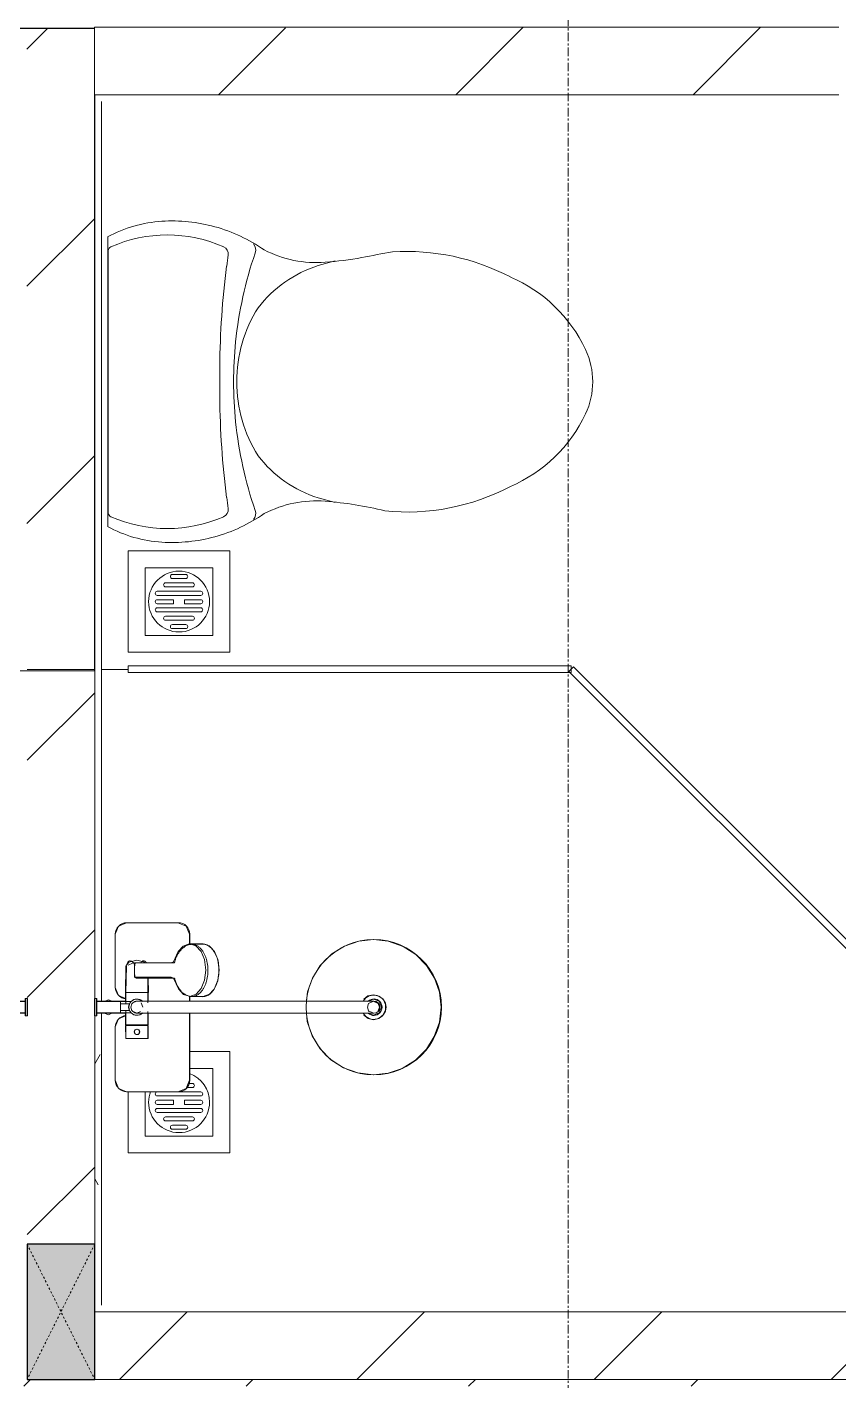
# Model space of a CAD drawing. Header units: millimetres. Extents: x 5121 to 246734, y -48180 to 129206.
# Drawn here: x 114153 to 115353, y 64835 to 66837 of the extents above; entities that cross this region are included whole.
import ezdxf

# ---------------------------------------------------------------- set-up
doc = ezdxf.new("R2010")
doc.units = ezdxf.units.MM
doc.linetypes.add('Dash', pattern=[6, 3, -3])
doc.linetypes.add('Grid Line', pattern=[22.225, 12.7, -3.175, 3.175, -3.175])
for name, color, linetype, lineweight in [('0-1', 7, 'Continuous', 5), ('A-FLOR-1', 50, 'Continuous', 9), ('A-GLAZ-CURT-1', 253, 'Continuous', 9), ('A-GLAZ-CURT-2', 50, 'Continuous', 9), ('A-WALL-1', 250, 'Continuous', 18), ('A-WALL-2', 50, 'Continuous', 9), ('A-WALL-PATT-1', 9, 'Continuous', 9), ('A-WALL-PATT-2', 50, 'Continuous', 9), ('A-WALL-PATT-3', 111, 'Continuous', 9), ('M-EQPM-1', 253, 'Continuous', 9), ('P-SANR-FIXT', 6, 'Continuous', 9), ('P-SANR-FIXT-1', 253, 'Continuous', 9), ('S-COLS-2', 10, 'Continuous', 25), ('S-COLS-3', 50, 'Continuous', 9), ('S-COLS-4', 253, 'Continuous', 9), ('S-COLS-HDLN-1', 50, 'Dash', 9), ('S-GRID-1', 1, 'Grid Line', 9)]:
    doc.layers.add(name, color=color, linetype=linetype, lineweight=lineweight)
pattern_1 = [(45, (0, 0), (-175.3625, 175.3625), [])]

# ---------------------------------------------------------------- blocks, each defined once
blk = doc.blocks.new('NCV_TKTC_KET CAU_rvt-1-TKCS_MB TỔNG THỂ TẦNG 1')
at = {"layer": 'A-FLOR-1'}
blk.add_line((113802.1, 66835.3), (114252.1, 66835.3), dxfattribs=at)
blk = doc.blocks.new('TOILET - TOILET-348229-TKCS_MB TỔNG THỂ TẦNG 1')
at = {"layer": 'P-SANR-FIXT-1'}
for p, q in [((214.2, -19.1), (-214.2, -19.1)), ((194, -19.9), (-194, -19.9)), ((-171.7, -330.3), (-178.6, -355.5)), ((171.7, -330.3), (178.6, -355.5))]:
    blk.add_line(p, q, dxfattribs=at)
for centre, radius, start, end in [((-46.1, -111.1), 191.6, 151.2809, 176.4513), ((-193.7, -26.4), 6.48, 92.3168, 156.2862), ((193.7, -26.4), 6.48, 23.7138, 87.6832), ((46.1, -111.1), 191.6, 3.5487, 28.7191), ((-9.8, -107.2), 207.3, 156.2862, 203.7138), ((9.8, -107.2), 207.3, 336.2862, 23.7138), ((1.9, -114.1), 239.7, 176.4513, 195.2961), ((-1.9, -114.1), 239.7, 344.7039, 3.5487), ((-4, -115.7), 233.6, 195.2961, 215.2147), ((4, -115.7), 233.6, 324.7853, 344.7039), ((-189.1, -185.5), 11.7, 205.4105, 277.5788), ((178.9, -2951.3), 2778.4, 97.2351, 97.5788), ((-14.3, -1400.4), 1215.6, 90.3974, 97.407), ((0, -3462.8), 3278, 89.6026, 90.3974), ((14.3, -1400.4), 1215.6, 82.593, 89.6026), ((-178.9, -2951.3), 2778.4, 82.4212, 82.7649), ((189.1, -185.5), 11.7, 262.4212, 334.5895), ((0.6, -792.1), 586.9, 95.8322, 108.9927), ((0, -416), 206.1, 90, 122.0732), ((0, -786.7), 581.5, 84.1678, 95.8322), ((0, -416), 206.1, 57.9268, 90), ((-0.6, -792.1), 586.9, 71.0073, 84.1678), ((-195, -224.1), 13.8, 230.6724, 288.9927), ((195, -224.1), 13.8, 251.0073, 309.3276), ((-343.5, -327.4), 167.3, 355.4559, 27.38), ((-0.4, -384), 179.5, 127.4036, 162.5964), ((0.4, -384), 179.5, 17.4036, 52.5964), ((343.5, -327.4), 167.3, 152.62, 184.5441), ((-719.2, -297.5), 544.3, 346.0536, 355.4559), ((719.2, -297.5), 544.3, 184.5441, 190.2879), ((-1948.3, -805.1), 2171.2, 9.681, 10.8949), ((137.1, -461.2), 329.8, 174.3487, 207.6878), ((-137.1, -461.2), 329.8, 332.3122, 3.6835), ((45.1, -528.6), 217.6, 203.2216, 244.7718), ((-45.1, -528.6), 217.6, 295.2282, 336.7784), ((0, -624.4), 111.7, 244.7718, 295.2282)]:
    blk.add_arc(centre, radius, start, end, dxfattribs=at)
blk = doc.blocks.new('93925000_0001 - 93925000_top_dwg_93925000_T-348115-TKCS_MB TỔNG THỂ TẦNG 1')
at = {"layer": 'P-SANR-FIXT'}
for p, q in [((-29.3, -30.4), (-108, -30.4)), ((29.3, -30.4), (108, -30.4)), ((-125, -47.4), (-125, -123.4)), ((-46.3, -78.4), (-46.3, -46.7)), ((-27.2, -47.1), (-26.1, -47.1)), ((21.5, -45.9), (60.6, -46.7)), ((125, -47.4), (125, -123.4)), ((-27.2, -77.9), (-26.1, -77.9)), ((-9, -412.5), (-9, -62.5)), ((9, -62.5), (9, -412.5)), ((43, -78.7), (21.5, -79.2)), ((43, -64.7), (43, -117.7)), ((65.8, -117.7), (65.8, -64.7)), ((42.7, -117.9), (42.7, -117.9)), ((43.2, -117.6), (43.2, -117.5)), ((65.6, -117.5), (65.6, -117.6)), ((66.1, -117.9), (66.1, -117.9)), ((-108, -140.4), (-9, -140.4)), ((9, -140.4), (16.1, -140.4)), ((15.4, -159.1), (15.8, -143.3)), ((108, -140.4), (92.7, -140.4)), ((93, -143.3), (93.4, -159.1))]:
    blk.add_line(p, q, dxfattribs=at)
at = {"layer": 'P-SANR-FIXT', "flags": 128}
for points in [[(-45.8, -46.1), (-27.2, -46.1), (-27.2, -78.9), (-45.8, -78.9)], [(-26.1, -46), (-26.1, -78.9), (-9, -79)], [(21.5, -47.4), (21.5, -79.1), (9, -79)]]:
    blk.add_lwpolyline(points, dxfattribs=at)
at = {"layer": 'P-SANR-FIXT'}
for centre, radius in [((-36.5, -62.5), 3.95), ((0, -412.5), 100)]:
    blk.add_circle(centre, radius, dxfattribs=at)
for centre, radius, start, end in [((-108, -47.4), 17, 90, 180), ((-29.3, -47.4), 17, 4.7626, 90), ((29.3, -47.4), 17, 90, 175.2374), ((108, -47.4), 17, 360, 90), ((-45.8, -46.6), 0.5, 90, 180), ((0, -62.5), 12, 318.5904, 221.4096), ((0, -62.5), 9, 90, 180.0008), ((0, -62.5), 9, 360, 90), ((45.9, -61.8), 2.75, 130.8294, 155.1929), ((46.1, -62.1), 3.08, 110.5459, 130.8294), ((54.4, -334.8), 275.9, 88.2683, 91.7343), ((59.7, -57.1), 10.5, 38.6491, 85.492), ((-45.8, -78.4), 0.5, 180, 270), ((45.7, -61.8), 2.59, 155.1929, 175.7071), ((-11.1, -67.1), 76.9, 1.7693, 4.1075), ((65.2, -72.4), 3.46, 323.2522, 79.3541), ((51.7, -159.9), 42.8, 109.7779, 113.2977), ((52.5, -162.2), 45.2, 106.1472, 109.7766), ((53.2, -164.5), 47.7, 103.9355, 106.1665), ((39.1, -108.2), 10.4, 284.3956, 285.5116), ((40.8, -114.2), 4.19, 285.5116, 289.9665), ((40.2, -112.5), 6, 289.9665, 292.7061), ((41.4, -115.3), 2.96, 292.7061, 296.5405), ((41.3, -115.1), 3.16, 296.9591, 300.8286), ((41.8, -115.8), 2.26, 300.8286, 305.287), ((42.1, -116.4), 1.64, 305.287, 309.9326), ((42.6, -116.9), 0.906, 309.9326, 315.24), ((66.5, -116.6), 1.39, 229.6335, 235.1234), ((66.3, -116.8), 1.08, 225.1702, 229.6335), ((67.3, -115.4), 2.79, 235.1234, 238.7439), ((67.2, -115.6), 2.6, 238.7439, 243.4573), ((67.8, -114.4), 3.89, 243.9189, 246.8313), ((68.1, -113.8), 4.52, 246.843, 250.4792), ((68.3, -113.2), 5.24, 250.478, 254.0406), ((68.5, -112.7), 5.75, 254.0357, 256.0561), ((55.4, -165.2), 48.4, 73.8659, 76.0481), ((56.2, -162.4), 45.5, 70.241, 73.86), ((57.4, -159.2), 42.1, 66.6693, 70.2637), ((-108, -123.4), 17, 180, 270), ((33.7, -143.7), 17.9, 164.9525, 172.4168), ((35.2, -144.2), 19.5, 157.9614, 164.9563), ((37.1, -144.9), 21.6, 151.4775, 157.9654), ((39.3, -146.1), 24, 145.4892, 151.4815), ((41.5, -147.6), 26.8, 139.9517, 145.4927), ((43.6, -149.4), 29.5, 134.7867, 139.9744), ((46.2, -152), 33.2, 130.0223, 134.7808), ((47.7, -153.8), 35.5, 125.4414, 130.0144), ((49.9, -156.8), 39.2, 121.1773, 125.4365), ((50.6, -157.9), 40.5, 119.697, 121.1761), ((51, -158.7), 41.5, 117.0276, 119.7085), ((52.2, -161.1), 44.1, 113.3199, 117.0258), ((56.5, -161.3), 44.3, 62.9815, 66.6728), ((58, -158.4), 41.1, 60.2783, 62.9855), ((57.7, -158.9), 41.7, 58.8444, 60.2824), ((59.2, -156.4), 38.7, 54.5377, 58.8482), ((60.9, -154), 35.8, 50.0034, 54.5405), ((62.8, -151.7), 32.8, 45.1921, 50.0042), ((65, -149.6), 29.8, 40.0487, 45.1896), ((87.6, -128.4), 1.5, 180, 187.5386), ((87.6, -128.4), 1.5, 258.6057, 270), ((67.2, -147.7), 26.8, 34.5125, 40.0422), ((69.4, -146.2), 24.2, 28.5363, 34.4919), ((73.8, -143.9), 19.2, 21.6374, 28.9183), ((71.2, -145), 22.1, 15.4436, 21.6374), ((76.8, -143.4), 16.2, 7.1859, 15.4436), ((108, -123.4), 17, 270, 360), ((32.7, -159), 17.3, 181.3198, 222.2619), ((32.6, -143.6), 16.9, 172.414, 179.1297), ((76, -159), 17.4, 317.3098, 358.6393), ((73.9, -143.8), 19.1, 1.2699, 7.1859), ((54.2, -123), 60.6, 259.1395, 270.1494), ((54.2, -119.5), 64.1, 270.1494, 280.3637), ((0, -412.5), 18, 120.2491, 59.7509), ((0, -412.5), 12.2, 137.7946, 42.2054), ((0, -412.5), 9, 180, 0)]:
    blk.add_arc(centre, radius, start, end, dxfattribs=at)
for points, degree in [([(-12.9, 0), (-12.9, -1.5), (-12.9, -3)], 2), ([(12.9, 0), (0, 0), (-12.8, 0)], 2), ([(12.8, 0), (12.9, 0), (12.9, 0)], 2), ([(12.9, 0), (12.9, -1.5), (12.9, -3)], 2), ([(-12.9, -3), (0, -3), (12.8, -3)], 2), ([(-12.8, -3), (-12.9, -3), (-12.9, -3)], 2), ([(-8.5, -3.8), (-8.5, -20.9), (-8.5, -38)], 2), ([(8.5, -3.8), (8.5, -20.9), (8.5, -38)], 2), ([(-8.5, -38), (0, -38), (8.5, -38)], 2), ([(-5, -38), (-5, -44.8), (-5, -51.6)], 2), ([(5, -38), (5, -44.8), (5, -51.6)], 2), ([(-5, -46), (-15.5, -46), (-26.1, -46)], 2), ([(5, -46), (13.3, -46), (21.5, -46)], 2), ([(46.1, -59), (45.8, -59), (45.6, -59), (45.4, -59.1), (45.2, -59.1), (45, -59.2)], 5), ([(65.6, -61.6), (65.6, -60.8), (65.5, -60), (64.3, -59), (63.5, -59), (62.7, -59)], 5), ([(43.2, -61.6), (43.1, -62.2), (43.3, -62.8), (43, -63.5), (43, -64.1), (43, -64.7)], 5), ([(42.8, -182.5), (33, -180.6), (24.7, -176.4), (19.9, -170.7)], 3), ([(88.8, -170.8), (83.9, -176.5), (75.6, -180.7), (65.8, -182.5)], 3)]:
    blk.add_open_spline(points, degree=degree, dxfattribs=at)
for points, weights in [([(-9.3, -3), (-8.5, -3), (-8.5, -3.8)], [1, 0.707106775639, 1]), ([(9.3, -3), (8.5, -3), (8.5, -3.8)], [1, 0.707106765177, 1]), ([(21.5, -45.9), (21.5, -45.7), (21.5, -47.4)], [0.874147445041, 0.908470869121, 1]), ([(67.9, -74.4), (66.9, -75.7), (65.8, -76.4)], [1, 0.991614392871, 1]), ([(54.4, -167.3), (15.8, -167.3), (15.8, -143.6)], [1, 0.707106781187, 1]), ([(93, -143.6), (93, -167.3), (54.4, -167.3)], [1, 0.707106781187, 1])]:
    blk.add_rational_spline(points, weights, degree=2, dxfattribs=at)
blk.add_open_spline([(68, -50.6), (68.4, -51.1), (68.6, -51.7), (68.7, -53.5), (68.2, -54.7), (66.1, -57), (64.6, -58.1), (62.7, -59)], degree=3, knots=[0.3623591, 0.3623591, 0.3623591, 0.3623591, 0.4991435, 0.4991435, 0.7494159, 0.7494159, 0.9564651, 0.9564651, 0.9564651, 0.9564651], dxfattribs=at)
blk = doc.blocks.new('93925000_0001 - 93925000_top_dwg-348114-TKCS_MB TỔNG THỂ TẦNG 1')
blk.add_blockref('93925000_0001 - 93925000_top_dwg_93925000_T-348115-TKCS_MB TỔNG THỂ TẦNG 1', (0, 0))
blk = doc.blocks.new('93925000_0001 - 93925000_3D_low_dwg-V83-TKCS_MB TỔNG THỂ TẦNG 1')
at = {"layer": 'P-SANR-FIXT'}
for p, q in [((-13, 0.4), (-12.1, 0.4)), ((-13, 0.4), (-11.6, 0.4)), ((-13, 0.4), (-12.1, 0.4)), ((-13, 0.4), (-11.6, 0.4)), ((-13, -2.4), (-13, 0.4)), ((-13, -2.4), (-13, 0.4)), ((-12.1, 0.4), (-9.1, 0.4)), ((-12.1, 0.4), (-9.1, 0.4)), ((-8, 0.4), (-11.6, 0.4)), ((-8, 0.4), (-11.6, 0.4)), ((-9.1, 0.4), (-5, 0.4)), ((-9.1, 0.4), (-5, 0.4)), ((-2.7, 0.4), (-8, 0.4)), ((-2.7, 0.4), (-8, 0.4)), ((-5, 0.4), (0, 0.4)), ((-5, 0.4), (0, 0.4)), ((2.9, 0.4), (-2.7, 0.4)), ((2.9, 0.4), (-2.7, 0.4)), ((0, 0.4), (5.1, 0.4)), ((0, 0.4), (5.1, 0.4)), ((8.2, 0.4), (2.9, 0.4)), ((8.2, 0.4), (2.9, 0.4)), ((5.1, 0.4), (9, 0.4)), ((5.1, 0.4), (9, 0.4)), ((11.6, 0.4), (8.2, 0.4)), ((11.6, 0.4), (8.2, 0.4)), ((9, 0.4), (12, 0.4)), ((9, 0.4), (12, 0.4)), ((13, 0.4), (11.6, 0.4)), ((13, 0.4), (11.6, 0.4)), ((12, 0.4), (13, 0.4)), ((12, 0.4), (13, 0.4)), ((13, -2.4), (13, 0.4)), ((13, -2.4), (13, 0.4)), ((-12.1, -2.4), (-13, -2.4)), ((-13, -2.4), (-11.6, -2.4)), ((-12.1, -2.4), (-13, -2.4)), ((-13, -2.4), (-11.6, -2.4)), ((-9.1, -2.4), (-12.1, -2.4)), ((-9.1, -2.4), (-12.1, -2.4)), ((-11.1, -20.1), (-8.9, -14.6)), ((-5, -2.4), (-9.1, -2.4)), ((-8.9, -45.6), (-8.9, -2.4)), ((-6.1, -2.4), (-8.5, -2.4)), ((-8.5, -53.6), (-8.5, -2.4)), ((-0.3, -2.4), (-6.1, -2.4)), ((0, -2.4), (-5, -2.4)), ((-0.3, -2.4), (6.1, -2.4)), ((5.1, -2.4), (0, -2.4)), ((5.1, -2.4), (9, -2.4)), ((6.1, -2.4), (8.5, -2.4)), ((11.6, -2.4), (8.2, -2.4)), ((11.6, -2.4), (8.2, -2.4)), ((8.5, -2.4), (8.5, -53.6)), ((8.9, -2.4), (8.9, -45.6)), ((11.1, -20.1), (8.9, -15)), ((9, -2.4), (12, -2.4)), ((9, -2.4), (12, -2.4)), ((13, -2.4), (11.6, -2.4)), ((13, -2.4), (11.6, -2.4)), ((12, -2.4), (13, -2.4)), ((12, -2.4), (13, -2.4)), ((-125, -47), (-120, -35)), ((-120, -35), (-125, -47)), ((-120, -35), (-108, -30)), ((-108, -30), (-120, -35)), ((-108, -30), (-29.2, -30)), ((-29.2, -30), (-108, -30)), ((-29.2, -30), (-17.2, -35)), ((-17.2, -35), (-29.2, -30)), ((-17.2, -35), (-12.8, -45.6)), ((-12.8, -45.6), (-17.2, -35)), ((-8.9, -25.2), (-11.1, -20.1)), ((8.9, -25.6), (11.1, -20.1)), ((17.2, -35), (12.8, -45.6)), ((12.8, -45.6), (17.2, -35)), ((17.2, -35), (29.2, -30)), ((17.2, -35), (29.2, -30)), ((29.2, -30), (108, -30)), ((108, -30), (29.2, -30)), ((108, -30), (120, -35)), ((120, -35), (108, -30)), ((120, -35), (125, -47)), ((125, -47), (120, -35)), ((-125, -123), (-125, -47)), ((-125, -47), (-125, -123)), ((-46.3, -45.7), (-27.2, -45.6)), ((-46.3, -46.9), (-46.3, -45.7)), ((-46.3, -45.7), (-46.3, -46.9)), ((-46.3, -50.5), (-46.3, -46.9)), ((-46.3, -50.5), (-46.3, -56.1)), ((-46.3, -56.1), (-46.3, -62.1)), ((-40.5, -62.1), (-39.4, -59.4)), ((-36.6, -58.1), (-39.4, -59.4)), ((-36.6, -58.1), (-33.6, -59.3)), ((-33.6, -59.3), (-32.5, -62.1)), ((-27.2, -46.8), (-27.2, -45.6)), ((-27.2, -45.6), (-27.2, -46.8)), ((-27.2, -46.8), (-27.2, -50.4)), ((-27.2, -56), (-27.2, -50.4)), ((-27.2, -62.1), (-27.2, -56)), ((-26.1, -46.8), (-26.1, -45.6)), ((-8.5, -45.6), (-26.1, -45.6)), ((-26.1, -46.8), (-26.1, -50.4)), ((-26.1, -56), (-26.1, -50.4)), ((-26.1, -62.1), (-26.1, -56)), ((-11.1, -57.5), (-12, -62.1)), ((-11.2, -57.7), (-12, -62.1)), ((-8.5, -53.6), (-11.2, -57.7)), ((-8.5, -53.6), (-11.2, -57.7)), ((-11.1, -57.5), (-11.2, -57.7)), ((-5.4, -54.9), (-9, -62.1)), ((-4.4, -50.9), (-8.5, -53.6)), ((-4.4, -50.9), (-8.5, -53.6)), ((0, -53.1), (-5.4, -54.9)), ((-4.6, -51), (-4.4, -50.9)), ((0, -50.1), (-4.4, -50.9)), ((4.4, -50.9), (0, -50.1)), ((4.4, -50.9), (4.6, -51)), ((4.4, -50.9), (8.5, -53.6)), ((4.4, -50.9), (8.5, -53.6)), ((9, -62.1), (6.4, -55.7)), ((21.5, -45.6), (8.5, -45.6)), ((11.1, -57.5), (8.5, -53.6)), ((11.2, -57.7), (8.5, -53.6)), ((11.2, -57.7), (8.5, -53.6)), ((11.1, -57.5), (11.2, -57.7)), ((12, -62.1), (11.2, -57.7)), ((12, -62.1), (11.2, -57.7)), ((21.5, -45.6), (60.6, -46.1)), ((21.5, -46.8), (21.5, -45.6)), ((21.5, -46.8), (21.5, -50.4)), ((21.5, -56), (21.5, -50.4)), ((21.5, -62.1), (21.5, -56)), ((44.3, -58.6), (44.2, -112.9)), ((65.4, -58.6), (44.3, -58.6)), ((60.6, -46.1), (66.7, -50.3)), ((65.3, -56), (62.2, -49.2)), ((66.3, -68.3), (65.3, -56)), ((65.4, -58.6), (65.4, -112.9)), ((66.7, -50.3), (69.5, -62.1)), ((125, -47), (125, -123)), ((125, -123), (125, -47)), ((-46.3, -68.1), (-46.3, -62.1)), ((-46.3, -73.7), (-46.3, -68.1)), ((-46.3, -77.3), (-46.3, -73.7)), ((-46.3, -78.5), (-46.3, -77.3)), ((-46.3, -78.5), (-46.3, -77.3)), ((-46.3, -78.5), (-27.2, -78.6)), ((-40.5, -62.1), (-39.3, -64.9)), ((-36.5, -66.1), (-39.3, -64.9)), ((-33.6, -64.8), (-36.5, -66.1)), ((-33.6, -64.8), (-32.5, -62.1)), ((-27.2, -68.2), (-27.2, -62.1)), ((-27.2, -73.8), (-27.2, -68.2)), ((-27.2, -77.4), (-27.2, -73.8)), ((-27.2, -77.4), (-27.2, -78.6)), ((-27.2, -78.6), (-27.2, -77.4)), ((-26.1, -68.2), (-26.1, -62.1)), ((-26.1, -73.8), (-26.1, -68.2)), ((-26.1, -77.4), (-26.1, -73.8)), ((-26.1, -78.6), (-26.1, -77.4)), ((-26.1, -78.6), (-6.3, -78.6)), ((-12, -62.1), (-11.2, -66.5)), ((-12, -62.1), (-11.2, -66.5)), ((-11.1, -66.7), (-11.2, -66.5)), ((-11.2, -66.5), (-8.5, -70.6)), ((-11.1, -66.7), (-8.5, -70.6)), ((-9, -62.1), (-6.3, -67.4)), ((-9, -62.1), (-9, -66.3)), ((-9, -79.5), (-9, -66.3)), ((-9, -79.5), (-9, -94.5)), ((-8.5, -70.6), (-8.5, -70.6)), ((6.4, -68.5), (0, -71.1)), ((6.3, -78.6), (21.5, -78.6)), ((8.5, -70.6), (11.2, -66.5)), ((8.5, -70.6), (11.2, -66.5)), ((8.5, -70.6), (11.1, -66.7)), ((8.5, -70.6), (8.5, -70.6)), ((9, -62.1), (9, -66.5)), ((9, -79.6), (9, -66.5)), ((9, -79.6), (9, -94.6)), ((11.1, -66.7), (12, -62.1)), ((11.1, -66.7), (11.2, -66.5)), ((11.2, -66.5), (12, -62.1)), ((21.5, -68.2), (21.5, -62.1)), ((21.5, -73.8), (21.5, -68.2)), ((21.5, -77.4), (21.5, -73.8)), ((21.5, -78.6), (21.5, -77.4)), ((21.5, -78.6), (44.3, -78.3)), ((43.3, -68.3), (43.8, -62.6)), ((66.7, -73.9), (69.5, -62.1)), ((-9, -94.5), (-9, -122.1)), ((9, -94.6), (9, -122.1)), ((42.7, -116.4), (27.2, -123.6)), ((44.2, -112.9), (42.7, -116.4)), ((65.4, -112.9), (67, -116.4)), ((67, -116.4), (82.2, -123.4)), ((-120, -135), (-125, -123)), ((-125, -123), (-120, -135)), ((-108, -140), (-120, -135)), ((-120, -135), (-108, -140)), ((-8.8, -140), (-108, -140)), ((-108, -140), (-8.8, -140)), ((-9, -122.1), (-9, -352.1)), ((16.1, -140), (8.8, -140)), ((8.8, -140), (16.1, -140)), ((9, -352.1), (9, -122.1)), ((16.2, -139.7), (19, -131.1)), ((27.2, -123.6), (19, -131.1)), ((82.2, -123.4), (90.4, -130.7)), ((90.4, -130.7), (93.5, -139.7)), ((108, -140), (93.6, -140)), ((93.6, -140), (108, -140)), ((108, -140), (120, -135)), ((108, -140), (120, -135)), ((125, -123), (120, -135)), ((120, -135), (125, -123)), ((16, -140.4), (16, -160.1)), ((19.3, -150.1), (16, -140.4)), ((16, -160.1), (18.8, -169)), ((19.3, -169.7), (16, -160.1)), ((27.5, -157.3), (19.3, -150.1)), ((27.5, -157.3), (39.8, -162.4)), ((70.6, -162.2), (82.5, -157.2)), ((90.7, -149.6), (82.5, -157.2)), ((90.7, -149.6), (93.7, -140.4)), ((93.7, -160.1), (90.7, -169.3)), ((93.7, -140.4), (93.7, -160.1)), ((25.5, -175.3), (19.3, -169.7)), ((39.8, -182), (27.5, -177)), ((39.8, -162.4), (54.8, -164.2)), ((70.6, -162.2), (54.8, -164.2)), ((82.5, -176.8), (70.6, -181.9)), ((90.7, -169.3), (82.5, -176.8)), ((39.6, -182), (54.8, -183.9)), ((39.8, -182), (54.8, -183.9)), ((54.8, -183.9), (70.2, -181.9)), ((54.8, -183.9), (69.3, -182.2)), ((70.2, -181.8), (69.3, -182.2)), ((-21.4, -314.2), (-42.5, -321.4)), ((-9, -312.8), (-21.4, -314.2)), ((22.5, -314.4), (9, -312.9)), ((43, -321.6), (22.5, -314.4)), ((-61.8, -333.3), (-77.7, -348.9)), ((-42.5, -321.4), (-61.8, -333.3)), ((61.9, -333.3), (43, -321.6)), ((78.8, -350.3), (61.9, -333.3)), ((-77.7, -348.9), (-89.8, -367.9)), ((-9, -374.4), (-9, -352.1)), ((9, -374.3), (9, -352.1)), ((90.5, -369.3), (78.8, -350.3)), ((-89.8, -367.9), (-97.3, -388.9)), ((-9, -394.7), (-9, -374.4)), ((9, -394.5), (9, -374.3)), ((97.6, -390.1), (90.5, -369.3)), ((-97.3, -388.9), (-100, -411.9)), ((-11.8, -397.7), (-16.7, -404)), ((-9, -394.7), (-9, -407.6)), ((9, -394.5), (9, -407.4)), ((11.7, -397.6), (16.7, -403.7)), ((11.7, -397.6), (16.7, -403.7)), ((100, -411.9), (97.6, -390.1)), ((-100, -411.9), (-97.6, -433.8)), ((-16.7, -404), (-18.5, -411.9)), ((-18.5, -411.9), (-18.5, -411.9)), ((-18.5, -411.9), (-16.5, -420.1)), ((-16.5, -420.1), (-11.3, -426.5)), ((-12, -411.9), (-8.7, -403.6)), ((-8.3, -420.6), (-12, -411.9)), ((-5.4, -404.7), (-9, -411.9)), ((-9, -407.6), (-9, -411.9)), ((-9, -411.9), (-9, -411.9)), ((-5.4, -404.7), (-6.3, -405.5)), ((-5.4, -419.1), (-6.2, -418.4)), ((-5.4, -404.7), (0, -402.9)), ((0, -420.9), (-5.4, -419.1)), ((0, -420.9), (-5.4, -419.1)), ((5.4, -404.7), (0, -402.9)), ((5.4, -419.1), (0, -420.9)), ((5.4, -419.1), (0, -420.9)), ((8.7, -420.2), (0, -423.9)), ((9, -411.9), (5.4, -404.7)), ((5.4, -404.7), (6.2, -405.4)), ((5.4, -419.1), (9, -411.6)), ((5.4, -419.1), (9, -411.9)), ((6.2, -418.4), (5.4, -419.1)), ((12, -411.9), (8.3, -403.2)), ((8.7, -420.2), (12, -411.9)), ((9, -411.9), (9, -407.4)), ((9, -411.6), (9, -411.9)), ((16.5, -420.1), (11.7, -426.2)), ((18.5, -411.9), (16.5, -420.1)), ((16.7, -403.7), (18.5, -411.9)), ((16.7, -403.7), (18.5, -411.9)), ((18.5, -411.9), (18.5, -411.9)), ((100, -411.9), (97.5, -433.9)), ((-97.6, -433.8), (-90.5, -454.4)), ((-11.3, -426.5), (-3.9, -429.9)), ((-11.3, -426.5), (-3.9, -430)), ((0, -423.9), (-8.3, -420.6)), ((-3.9, -429.9), (4.1, -429.9)), ((-3.9, -430), (4.1, -429.9)), ((4.1, -429.9), (11.7, -426.2)), ((89.8, -455.8), (97.5, -433.9)), ((-90.5, -454.4), (-78.4, -473.9)), ((78, -474.5), (89.8, -455.8)), ((-78.4, -473.9), (-62.2, -490.2)), ((61.9, -490.4), (78, -474.5)), ((-62.2, -490.2), (-43.5, -501.9)), ((42.9, -502.2), (61.9, -490.4)), ((-43.5, -501.9), (-22.2, -509.4)), ((-22.2, -509.4), (-0.1, -511.9)), ((-0.1, -511.9), (22.1, -509.4)), ((22.1, -509.4), (42.9, -502.2))]:
    blk.add_line(p, q, dxfattribs=at)
blk = doc.blocks.new('93925000_0001 - FMM 93925000-V84-TKCS_MB TỔNG THỂ TẦNG 1')
for name in ['93925000_0001 - 93925000_3D_low_dwg-V83-TKCS_MB TỔNG THỂ TẦNG 1', '93925000_0001 - 93925000_top_dwg-348114-TKCS_MB TỔNG THỂ TẦNG 1']:
    blk.add_blockref(name, (0, 0))
blk = doc.blocks.new('93925000_0001 - 93925000_3D_low_dwg-V85-TKCS_MB TỔNG THỂ TẦNG 1')
at = {"layer": 'P-SANR-FIXT'}
for p, q in [((-13, 0.4), (-12.1, 0.4)), ((-13, 0.4), (-11.6, 0.4)), ((-13, 0.4), (-12.1, 0.4)), ((-13, 0.4), (-11.6, 0.4)), ((-13, -2.4), (-13, 0.4)), ((-13, -2.4), (-13, 0.4)), ((-12.1, 0.4), (-9.1, 0.4)), ((-12.1, 0.4), (-9.1, 0.4)), ((-8, 0.4), (-11.6, 0.4)), ((-8, 0.4), (-11.6, 0.4)), ((-9.1, 0.4), (-5, 0.4)), ((-9.1, 0.4), (-5, 0.4)), ((-2.7, 0.4), (-8, 0.4)), ((-2.7, 0.4), (-8, 0.4)), ((-5, 0.4), (0, 0.4)), ((-5, 0.4), (0, 0.4)), ((2.9, 0.4), (-2.7, 0.4)), ((2.9, 0.4), (-2.7, 0.4)), ((0, 0.4), (5.1, 0.4)), ((0, 0.4), (5.1, 0.4)), ((8.2, 0.4), (2.9, 0.4)), ((8.2, 0.4), (2.9, 0.4)), ((5.1, 0.4), (9, 0.4)), ((5.1, 0.4), (9, 0.4)), ((11.6, 0.4), (8.2, 0.4)), ((11.6, 0.4), (8.2, 0.4)), ((9, 0.4), (12, 0.4)), ((9, 0.4), (12, 0.4)), ((13, 0.4), (11.6, 0.4)), ((13, 0.4), (11.6, 0.4)), ((12, 0.4), (13, 0.4)), ((12, 0.4), (13, 0.4)), ((13, -2.4), (13, 0.4)), ((13, -2.4), (13, 0.4)), ((-12.1, -2.4), (-13, -2.4)), ((-13, -2.4), (-11.6, -2.4)), ((-12.1, -2.4), (-13, -2.4)), ((-13, -2.4), (-11.6, -2.4)), ((-9.1, -2.4), (-12.1, -2.4)), ((-9.1, -2.4), (-12.1, -2.4)), ((-11.1, -20.1), (-8.9, -14.6)), ((-5, -2.4), (-9.1, -2.4)), ((-8.9, -45.6), (-8.9, -2.4)), ((-6.1, -2.4), (-8.5, -2.4)), ((-8.5, -53.6), (-8.5, -2.4)), ((-0.3, -2.4), (-6.1, -2.4)), ((0, -2.4), (-5, -2.4)), ((-0.3, -2.4), (6.1, -2.4)), ((5.1, -2.4), (0, -2.4)), ((5.1, -2.4), (9, -2.4)), ((6.1, -2.4), (8.5, -2.4)), ((11.6, -2.4), (8.2, -2.4)), ((11.6, -2.4), (8.2, -2.4)), ((8.5, -2.4), (8.5, -53.6)), ((8.9, -2.4), (8.9, -45.6)), ((11.1, -20.1), (8.9, -15)), ((9, -2.4), (12, -2.4)), ((9, -2.4), (12, -2.4)), ((13, -2.4), (11.6, -2.4)), ((13, -2.4), (11.6, -2.4)), ((12, -2.4), (13, -2.4)), ((12, -2.4), (13, -2.4)), ((-125, -47), (-120, -35)), ((-120, -35), (-125, -47)), ((-120, -35), (-108, -30)), ((-108, -30), (-120, -35)), ((-108, -30), (-29.2, -30)), ((-29.2, -30), (-108, -30)), ((-29.2, -30), (-17.2, -35)), ((-17.2, -35), (-29.2, -30)), ((-17.2, -35), (-12.8, -45.6)), ((-12.8, -45.6), (-17.2, -35)), ((-8.9, -25.2), (-11.1, -20.1)), ((8.9, -25.6), (11.1, -20.1)), ((17.2, -35), (12.8, -45.6)), ((12.8, -45.6), (17.2, -35)), ((17.2, -35), (29.2, -30)), ((17.2, -35), (29.2, -30)), ((29.2, -30), (108, -30)), ((108, -30), (29.2, -30)), ((108, -30), (120, -35)), ((120, -35), (108, -30)), ((120, -35), (125, -47)), ((125, -47), (120, -35)), ((-125, -123), (-125, -47)), ((-125, -47), (-125, -123)), ((-46.3, -45.7), (-27.2, -45.6)), ((-46.3, -46.9), (-46.3, -45.7)), ((-46.3, -45.7), (-46.3, -46.9)), ((-46.3, -50.5), (-46.3, -46.9)), ((-46.3, -50.5), (-46.3, -56.1)), ((-46.3, -56.1), (-46.3, -62.1)), ((-40.5, -62.1), (-39.4, -59.4)), ((-36.6, -58.1), (-39.4, -59.4)), ((-36.6, -58.1), (-33.6, -59.3)), ((-33.6, -59.3), (-32.5, -62.1)), ((-27.2, -46.8), (-27.2, -45.6)), ((-27.2, -45.6), (-27.2, -46.8)), ((-27.2, -46.8), (-27.2, -50.4)), ((-27.2, -56), (-27.2, -50.4)), ((-27.2, -62.1), (-27.2, -56)), ((-26.1, -46.8), (-26.1, -45.6)), ((-8.5, -45.6), (-26.1, -45.6)), ((-26.1, -46.8), (-26.1, -50.4)), ((-26.1, -56), (-26.1, -50.4)), ((-26.1, -62.1), (-26.1, -56)), ((-11.1, -57.5), (-12, -62.1)), ((-11.2, -57.7), (-12, -62.1)), ((-8.5, -53.6), (-11.2, -57.7)), ((-8.5, -53.6), (-11.2, -57.7)), ((-11.1, -57.5), (-11.2, -57.7)), ((-5.4, -54.9), (-9, -62.1)), ((-4.4, -50.9), (-8.5, -53.6)), ((-4.4, -50.9), (-8.5, -53.6)), ((0, -53.1), (-5.4, -54.9)), ((-5, -55.2), (-0.3, -53.2)), ((-4.6, -51), (-4.4, -50.9)), ((0, -50.1), (-4.4, -50.9)), ((4.4, -50.9), (0, -50.1)), ((4.4, -50.9), (4.6, -51)), ((4.4, -50.9), (8.5, -53.6)), ((4.4, -50.9), (8.5, -53.6)), ((9, -62.1), (6.4, -55.7)), ((21.5, -45.6), (8.5, -45.6)), ((11.1, -57.5), (8.5, -53.6)), ((11.2, -57.7), (8.5, -53.6)), ((11.2, -57.7), (8.5, -53.6)), ((11.1, -57.5), (11.2, -57.7)), ((12, -62.1), (11.2, -57.7)), ((12, -62.1), (11.2, -57.7)), ((21.5, -45.6), (60.6, -46.1)), ((21.5, -46.8), (21.5, -45.6)), ((21.5, -46.8), (21.5, -50.4)), ((21.5, -56), (21.5, -50.4)), ((21.5, -62.1), (21.5, -56)), ((44.3, -58.6), (44.2, -112.9)), ((65.4, -58.6), (44.3, -58.6)), ((60.6, -46.1), (66.7, -50.3)), ((65.3, -56), (62.2, -49.2)), ((66.3, -68.3), (65.3, -56)), ((65.4, -58.6), (65.4, -112.9)), ((66.7, -50.3), (69.5, -62.1)), ((125, -47), (125, -123)), ((125, -123), (125, -47)), ((-46.3, -68.1), (-46.3, -62.1)), ((-46.3, -73.7), (-46.3, -68.1)), ((-46.3, -77.3), (-46.3, -73.7)), ((-46.3, -78.5), (-46.3, -77.3)), ((-46.3, -78.5), (-46.3, -77.3)), ((-46.3, -78.5), (-27.2, -78.6)), ((-40.5, -62.1), (-39.3, -64.9)), ((-36.5, -66.1), (-39.3, -64.9)), ((-33.6, -64.8), (-36.5, -66.1)), ((-33.6, -64.8), (-32.5, -62.1)), ((-27.2, -68.2), (-27.2, -62.1)), ((-27.2, -73.8), (-27.2, -68.2)), ((-27.2, -77.4), (-27.2, -73.8)), ((-27.2, -77.4), (-27.2, -78.6)), ((-27.2, -78.6), (-27.2, -77.4)), ((-26.1, -68.2), (-26.1, -62.1)), ((-26.1, -73.8), (-26.1, -68.2)), ((-26.1, -77.4), (-26.1, -73.8)), ((-26.1, -78.6), (-26.1, -77.4)), ((-26.1, -78.6), (-6.3, -78.6)), ((-12, -62.1), (-11.2, -66.5)), ((-12, -62.1), (-11.2, -66.5)), ((-11.1, -66.7), (-11.2, -66.5)), ((-11.2, -66.5), (-8.5, -70.6)), ((-11.1, -66.7), (-8.5, -70.6)), ((-9, -62.1), (-6.3, -67.4)), ((-9, -62.1), (-9, -66.3)), ((-9, -79.5), (-9, -66.3)), ((-9, -79.5), (-9, -94.5)), ((-8.5, -70.6), (-8.5, -70.6)), ((-5.6, -68.9), (-5.4, -69.3)), ((6.4, -68.5), (0, -71.1)), ((6.3, -78.6), (21.5, -78.6)), ((8.5, -70.6), (11.2, -66.5)), ((8.5, -70.6), (11.2, -66.5)), ((8.5, -70.6), (8.5, -70.6)), ((9, -62.1), (9, -66.5)), ((9, -79.6), (9, -66.5)), ((9, -79.6), (9, -94.6)), ((11.1, -66.7), (12, -62.1)), ((11.1, -66.7), (11.2, -66.5)), ((11.2, -66.5), (12, -62.1)), ((21.5, -68.2), (21.5, -62.1)), ((21.5, -73.8), (21.5, -68.2)), ((21.5, -77.4), (21.5, -73.8)), ((21.5, -78.6), (21.5, -77.4)), ((21.5, -78.6), (44.3, -78.3)), ((43.3, -68.3), (43.8, -62.2)), ((43.6, -68.9), (43.3, -68.3)), ((66, -68.9), (66.3, -68.3)), ((66.7, -73.9), (69.5, -62.1)), ((-9, -94.5), (-9, -122.1)), ((9, -94.6), (9, -122.1)), ((42.7, -116.4), (27.2, -123.6)), ((44.2, -112.9), (42.7, -116.4)), ((65.4, -112.9), (67, -116.4)), ((67, -116.4), (82.2, -123.4)), ((-120, -135), (-125, -123)), ((-125, -123), (-120, -135)), ((-108, -140), (-120, -135)), ((-120, -135), (-108, -140)), ((-8.8, -140), (-108, -140)), ((-108, -140), (-8.8, -140)), ((-9, -122.1), (-9, -352.1)), ((16.1, -140), (8.8, -140)), ((8.8, -140), (16.1, -140)), ((9, -352.1), (9, -122.1)), ((16, -140.4), (19, -131.1)), ((27.2, -123.6), (19, -131.1)), ((82.2, -123.4), (90.4, -130.7)), ((90.4, -130.7), (93.7, -140.4)), ((108, -140), (93.6, -140)), ((93.6, -140), (108, -140)), ((108, -140), (120, -135)), ((108, -140), (120, -135)), ((125, -123), (120, -135)), ((120, -135), (125, -123)), ((16, -140.4), (16, -160.1)), ((19.3, -150.1), (16, -140.4)), ((16, -160.1), (18.8, -169)), ((19.3, -169.7), (16, -160.1)), ((27.5, -157.3), (19.3, -150.1)), ((27.5, -157.3), (39.8, -162.4)), ((70.6, -162.2), (82.5, -157.2)), ((90.7, -149.6), (82.5, -157.2)), ((90.7, -149.6), (93.7, -140.4)), ((93.7, -160.1), (90.7, -169.3)), ((93.7, -140.4), (93.7, -160.1)), ((25.5, -175.3), (19.3, -169.7)), ((39.8, -182), (27.5, -177)), ((39.8, -162.4), (54.8, -164.2)), ((70.6, -162.2), (54.8, -164.2)), ((82.5, -176.8), (70.6, -181.9)), ((90.7, -169.3), (82.5, -176.8)), ((39.6, -182), (54.8, -183.9)), ((39.8, -182), (54.8, -183.9)), ((54.8, -183.9), (70.2, -181.9)), ((54.8, -183.9), (69.3, -182.2)), ((70.2, -181.8), (69.3, -182.2)), ((-21.4, -314.2), (-42.5, -321.4)), ((-9, -312.8), (-21.4, -314.2)), ((22.5, -314.4), (9, -312.9)), ((43, -321.6), (22.5, -314.4)), ((-61.8, -333.3), (-77.7, -348.9)), ((-42.5, -321.4), (-61.8, -333.3)), ((61.9, -333.3), (43, -321.6)), ((78.8, -350.3), (61.9, -333.3)), ((-77.7, -348.9), (-89.8, -367.9)), ((-9, -374.4), (-9, -352.1)), ((9, -374.3), (9, -352.1)), ((90.5, -369.3), (78.8, -350.3)), ((-89.8, -367.9), (-97.3, -388.9)), ((-9, -394.7), (-9, -374.4)), ((9, -394.5), (9, -374.3)), ((97.6, -390.1), (90.5, -369.3)), ((-97.3, -388.9), (-100, -411.9)), ((-11.8, -397.7), (-16.7, -404)), ((-9, -394.7), (-9, -407.6)), ((9, -394.5), (9, -407.4)), ((11.7, -397.6), (16.7, -403.7)), ((11.7, -397.6), (16.7, -403.7)), ((100, -411.9), (97.6, -390.1)), ((-100, -411.9), (-97.6, -433.8)), ((-16.7, -404), (-18.5, -411.9)), ((-18.5, -411.9), (-18.5, -411.9)), ((-18.5, -411.9), (-16.5, -420.1)), ((-16.5, -420.1), (-11.3, -426.5)), ((-12, -411.9), (-8.7, -403.6)), ((-8.3, -420.6), (-12, -411.9)), ((-5.4, -404.7), (-9, -411.9)), ((-9, -407.6), (-9, -411.9)), ((-9, -411.9), (-9, -411.9)), ((-5.4, -404.7), (-6.3, -405.5)), ((-5.4, -419.1), (-6.2, -418.4)), ((-5.4, -404.7), (0, -402.9)), ((0, -420.9), (-5.4, -419.1)), ((0, -420.9), (-5.4, -419.1)), ((5.4, -404.7), (0, -402.9)), ((5.4, -419.1), (0, -420.9)), ((5.4, -419.1), (0, -420.9)), ((8.7, -420.2), (0, -423.9)), ((9, -411.9), (5.4, -404.7)), ((5.4, -404.7), (6.2, -405.4)), ((5.4, -419.1), (9, -411.6)), ((5.4, -419.1), (9, -411.9)), ((6.2, -418.4), (5.4, -419.1)), ((12, -411.9), (8.3, -403.2)), ((8.7, -420.2), (12, -411.9)), ((9, -411.9), (9, -407.4)), ((9, -411.6), (9, -411.9)), ((16.5, -420.1), (11.7, -426.2)), ((18.5, -411.9), (16.5, -420.1)), ((16.7, -403.7), (18.5, -411.9)), ((16.7, -403.7), (18.5, -411.9)), ((18.5, -411.9), (18.5, -411.9)), ((100, -411.9), (97.5, -433.9)), ((-97.6, -433.8), (-90.5, -454.4)), ((-11.3, -426.5), (-3.9, -429.9)), ((-11.3, -426.5), (-3.9, -430)), ((0, -423.9), (-8.3, -420.6)), ((-3.9, -429.9), (4.1, -429.9)), ((-3.9, -430), (4.1, -429.9)), ((4.1, -429.9), (11.7, -426.2)), ((89.8, -455.8), (97.5, -433.9)), ((-90.5, -454.4), (-78.4, -473.9)), ((78, -474.5), (89.8, -455.8)), ((-78.4, -473.9), (-62.2, -490.2)), ((61.9, -490.4), (78, -474.5)), ((-62.2, -490.2), (-43.5, -501.9)), ((42.9, -502.2), (61.9, -490.4)), ((-43.5, -501.9), (-22.2, -509.4)), ((-22.2, -509.4), (-0.1, -511.9)), ((-0.1, -511.9), (22.1, -509.4)), ((22.1, -509.4), (42.9, -502.2))]:
    blk.add_line(p, q, dxfattribs=at)
blk = doc.blocks.new('93925000_0001 - FMM 93925000-V86-TKCS_MB TỔNG THỂ TẦNG 1')
at = {"extrusion": (0, 0, -1), "zscale": -1, "rotation": 180}
for name in ['93925000_0001 - 93925000_top_dwg-348114-TKCS_MB TỔNG THỂ TẦNG 1', '93925000_0001 - 93925000_3D_low_dwg-V85-TKCS_MB TỔNG THỂ TẦNG 1']:
    blk.add_blockref(name, (0, 0), dxfattribs=at)
blk = doc.blocks.new('THU NUOC - THU NUOC-V88-TKCS_MB TỔNG THỂ TẦNG 1')
at = {"layer": 'M-EQPM-1'}
for p, q in [((-66.3, 70.6), (-66.3, -79.4)), ((83.7, 70.6), (-66.3, 70.6)), ((83.7, -20.3), (83.7, 70.6)), ((58.7, 45.6), (-41.3, 45.6)), ((-41.3, 45.6), (-41.3, -54.4)), ((58.7, -19.9), (58.7, 45.6)), ((-11, 23.3), (28.5, 23.3)), ((-1.1, 35.6), (18.5, 35.6)), ((18.5, 29.6), (-1.1, 29.6)), ((-23.3, 10.8), (40.9, 10.8)), ((40.9, 4.8), (-23.3, 4.8)), ((28.5, 17.3), (-11, 17.3)), ((-23.3, -1.2), (0.7, -1.2)), ((0.7, -7.2), (-23.3, -7.2)), ((-23.3, -13.6), (40.9, -13.6)), ((40.9, -19.6), (-23.3, -19.6)), ((0.7, -1.2), (0.7, -7.2)), ((16.7, -1.2), (40.9, -1.2)), ((16.7, -7.2), (16.7, -1.2)), ((40.9, -7.2), (16.7, -7.2)), ((-11, -26.1), (-2.2, -26.1)), ((-6.4, -32.1), (-11, -32.1)), ((-41.3, -54.4), (-6.7, -54.4)), ((-66.3, -79.4), (-6.7, -79.4))]:
    blk.add_line(p, q, dxfattribs=at)
for centre, radius, start, end in [((8.7, -4.4), 45, 0, 180), ((8.7, -4.4), 45, 0, 180), ((-11, 20.3), 3, 90, 270), ((-1.1, 32.6), 3, 90, 270), ((18.5, 32.6), 3, 270, 90), ((28.5, 20.3), 3, 270, 90), ((-23.3, 7.8), 3, 90, 270), ((40.9, 7.8), 3, 270, 90), ((8.7, -4.4), 45, 180, 249.7684), ((8.7, -4.4), 45, 180, 249.7684), ((-23.3, -4.2), 3, 90, 270), ((-23.3, -16.6), 3, 90, 270), ((40.9, -4.2), 3, 270, 90), ((40.9, -16.6), 3, 270, 90), ((8.7, -4.4), 45, 339.7593, 360), ((8.7, -4.4), 45, 339.7593, 360), ((-11, -29.1), 3, 90, 270)]:
    blk.add_arc(centre, radius, start, end, dxfattribs=at)
blk = doc.blocks.new('THU NUOC - THU NUOC-V72-TKCS_MB TỔNG THỂ TẦNG 1')
at = {"layer": 'M-EQPM-1'}
for p, q in [((-66.3, 70.6), (-66.3, -79.4)), ((83.7, 70.6), (-66.3, 70.6)), ((83.7, -79.4), (83.7, 70.6)), ((58.7, 45.6), (-41.3, 45.6)), ((-41.3, 45.6), (-41.3, -54.4)), ((58.7, -54.4), (58.7, 45.6)), ((-11, 23.3), (28.5, 23.3)), ((-1.1, 35.6), (18.5, 35.6)), ((18.5, 29.6), (-1.1, 29.6)), ((-23.3, 10.8), (40.9, 10.8)), ((40.9, 4.8), (-23.3, 4.8)), ((28.5, 17.3), (-11, 17.3)), ((-23.3, -1.2), (0.7, -1.2)), ((0.7, -7.2), (-23.3, -7.2)), ((-23.3, -13.6), (40.9, -13.6)), ((40.9, -19.6), (-23.3, -19.6)), ((0.7, -1.2), (0.7, -7.2)), ((16.7, -1.2), (40.9, -1.2)), ((16.7, -7.2), (16.7, -1.2)), ((40.9, -7.2), (16.7, -7.2)), ((-11, -26.1), (28.5, -26.1)), ((28.5, -32.1), (-11, -32.1)), ((-1.1, -38.5), (18.5, -38.5)), ((-41.3, -54.4), (58.7, -54.4)), ((18.5, -44.5), (-1.1, -44.5)), ((-66.3, -79.4), (83.7, -79.4))]:
    blk.add_line(p, q, dxfattribs=at)
for centre, radius, start, end in [((8.7, -4.4), 45, 0, 180), ((8.7, -4.4), 45, 0, 180), ((-11, 20.3), 3, 90, 270), ((-1.1, 32.6), 3, 90, 270), ((18.5, 32.6), 3, 270, 90), ((28.5, 20.3), 3, 270, 90), ((-23.3, 7.8), 3, 90, 270), ((40.9, 7.8), 3, 270, 90), ((8.7, -4.4), 45, 180, 360), ((8.7, -4.4), 45, 180, 360), ((-23.3, -4.2), 3, 90, 270), ((-23.3, -16.6), 3, 90, 270), ((40.9, -4.2), 3, 270, 90), ((40.9, -16.6), 3, 270, 90), ((-11, -29.1), 3, 90, 270), ((-1.1, -41.5), 3, 90, 270), ((18.5, -41.5), 3, 270, 90), ((28.5, -29.1), 3, 270, 90)]:
    blk.add_arc(centre, radius, start, end, dxfattribs=at)
blk = doc.blocks.new('System Panel - Glazed-579379-TKCS_MB TỔNG THỂ TẦNG 1')
at = {"layer": 'A-GLAZ-CURT-2'}
for p, q in [((350.6, 5), (-350.6, 5)), ((-350.6, 5), (-350.6, -5)), ((350.6, -5), (350.6, 5)), ((-350.6, -5), (350.6, -5))]:
    blk.add_line(p, q, dxfattribs=at)
blk = doc.blocks.new('System Panel - Glazed-840300-TKCS_MB TỔNG THỂ TẦNG 1')
at = {"layer": 'A-GLAZ-CURT-2'}
for p, q in [((327.4, 5), (-327.4, 5)), ((-327.4, 5), (-327.4, -5)), ((327.4, -5), (327.4, 5)), ((-327.4, -5), (327.4, -5))]:
    blk.add_line(p, q, dxfattribs=at)
blk = doc.blocks.new('G1_SOF - BO TRU - 100x200-V74-TKCS_MB TỔNG THỂ TẦNG 1')
at = {"layer": 'S-COLS-3'}
blk.add_hatch(color=256, dxfattribs=at).paths.add_polyline_path([(50, -100), (50, 100), (-50, 100), (-50, -100), (-44.8, -100)])
at = {"layer": 'S-COLS-2'}
for p, q in [((50, 100), (-50, 100)), ((-50, 100), (-50, -100)), ((50, -100), (50, 100)), ((-50, -100), (50, -100))]:
    blk.add_line(p, q, dxfattribs=at)
at = {"layer": 'S-COLS-HDLN-1'}
for p, q in [((50, 100), (-50, -100)), ((-50, 100), (50, -100))]:
    blk.add_line(p, q, dxfattribs=at)
blk = doc.blocks.new('NCV_TKTC_TANG 1_rvt-1-TKCS_MB TỔNG THỂ TẦNG 1')
at = {"layer": 'A-WALL-PATT-1'}
h = blk.add_hatch(dxfattribs=at)
h.set_pattern_fill('FP_2', color=256, style=0, pattern_type=2)
h.set_pattern_definition(pattern_1)
h.paths.add_polyline_path([(115352.6, 66736.9), (115352.6, 66836.9), (114252.1, 66835.3), (114252.6, 66736.9), (115009.7, 66736.9)])
h.paths.add_polyline_path([(116186.6, 66736.9), (116252.6, 66736.9), (116252.6, 66836.9), (116152.6, 66835.3), (116152.6, 66736.9)])
h = blk.add_hatch(dxfattribs=at)
h.set_pattern_fill('FP_11', color=256, style=0, pattern_type=2)
h.set_pattern_definition([(0, (0, 0), (1259.84, 314.96), [103.937, -840.943, 103.937, -840.943, -5039.36]), (0, (0, 0), (1259.84, 314.96), [-1889.76, 103.937, -1785.823, 103.937, -840.943, -2204.72]), (0, (0, 0), (1259.84, 314.96), [-4724.4, 103.937, -525.983, 103.937, -1470.863]), (120, (472.44, 157.48), (-902.68336, 933.57344), [103.937, -840.943, 103.937, -5880.303]), (120, (472.44, 157.48), (-902.68336, 933.57344), [-1048.817, -840.943, 103.937, -1785.823, -3149.6]), (120, (472.44, 157.48), (-902.68336, 933.57344), [-3779.52, 103.937, -840.943, 103.937, -2100.783]), (120, (472.44, 157.48), (-902.68336, 933.57344), [-4828.337, -525.983, 103.937, -1470.863]), (240, (629.92, 787.4), (-357.15664, -1248.53344), [103.937, -840.943, 103.937, -5880.303]), (240, (629.92, 787.4), (-357.15664, -1248.53344), [-1048.817, -840.943, 103.937, -1785.823, -3149.6]), (240, (629.92, 787.4), (-357.15664, -1248.53344), [-3779.52, 103.937, -840.943, 103.937, -2100.783]), (240, (629.92, 787.4), (-357.15664, -1248.53344), [-4828.337, -525.983, 103.937, -1470.863])])
h.paths.add_polyline_path([(114262.6, 64936.9), (114260.1, 65378.4), (114254.9, 65381.3), (114255, 65396.3), (114262.6, 65396.3), (114260.9, 66726.9), (114252.6, 66726.9), (114252.6, 64936.9)])
h = blk.add_hatch(dxfattribs=at)
h.set_pattern_fill('FP_2', color=256, style=0, pattern_type=2)
h.set_pattern_definition(pattern_1)
h.paths.add_polyline_path([(114252.6, 65036.9), (114252, 65886.9), (114152.6, 65884.9), (114152.6, 65036.9)])
h = blk.add_hatch(dxfattribs=at)
h.set_pattern_fill('FP_2', color=256, style=0, pattern_type=2)
h.set_pattern_definition(pattern_1)
h.paths.add_polyline_path([(116252.6, 64836.9), (116252.6, 64936.9), (114252.6, 64936.9), (114252.6, 64836.9), (116244.4, 64836.9)])
h.paths.add_polyline_path([(111852.5, 64836.9), (114152.6, 64836.9), (114152.2, 64936.9), (111852.5, 64936.9), (111852.5, 64841.1)])
at = {"layer": 'A-WALL-PATT-2'}
h = blk.add_hatch(dxfattribs=at)
h.set_pattern_fill('FP_10', color=256, style=0, pattern_type=2)
h.set_pattern_definition([(45, (0, 0), (-164.40233, 164.40233), [])])
h.paths.add_polyline_path([(115935.7, 64826.9), (116242.6, 64826.9), (116242.6, 64836.9), (111742.6, 64836.9), (111742.6, 64826.9), (115627, 64826.9)])
at = {"layer": 'A-FLOR-1'}
for p, q in [((114252.6, 66736.9), (114252.6, 66726.9)), ((114262.6, 65886.9), (114302.1, 65886.9))]:
    blk.add_line(p, q, dxfattribs=at)
at = {"layer": 'A-WALL-1'}
for p, q in [((114252.1, 66836.9), (114252.1, 66736.9)), ((114252.1, 66736.9), (114252.6, 66736.9)), ((114252.6, 66726.9), (114252.6, 65036.9)), ((114262.6, 65396.3), (114262.6, 66726.9)), ((114252.6, 65886.9), (114152.6, 65886.9)), ((114252.6, 65036.9), (114252.6, 65886.9)), ((114262.6, 64946.9), (114262.6, 65378.4)), ((115652.8, 64936.9), (114252.6, 64936.9)), ((114252.6, 64936.9), (114262.6, 64936.9)), ((114252.6, 64836.9), (116252.6, 64836.9)), ((116242.6, 64836.9), (114252.6, 64836.9))]:
    blk.add_line(p, q, dxfattribs=at)
at = {"layer": 'A-WALL-2'}
for p, q in [((115352.6, 66836.9), (114252.1, 66836.9)), ((114252.6, 66736.9), (115352.6, 66736.9))]:
    blk.add_line(p, q, dxfattribs=at)
at = {"layer": 'A-GLAZ-CURT-1'}
for name, p, rotation in [('System Panel - Glazed-840300-TKCS_MB TỔNG THỂ TẦNG 1', (114629.4, 65887.4), 180), ('System Panel - Glazed-579379-TKCS_MB TỔNG THỂ TẦNG 1', (115204.7, 65639.5), 134.9999999999999)]:
    blk.add_blockref(name, p, dxfattribs=dict(at, rotation=rotation))
at = {"layer": 'M-EQPM-1', "rotation": 180}
for name, p in [('THU NUOC - THU NUOC-V72-TKCS_MB TỔNG THỂ TẦNG 1', (114385.9, 65982.9)), ('THU NUOC - THU NUOC-V88-TKCS_MB TỔNG THỂ TẦNG 1', (114385.9, 65242.5))]:
    blk.add_blockref(name, p, dxfattribs=at)
at = {"layer": 'P-SANR-FIXT-1'}
for name, p, rotation in [('TOILET - TOILET-348229-TKCS_MB TỔNG THỂ TẦNG 1', (114252.6, 66312.4), 89.99999999999868), ('93925000_0001 - FMM 93925000-V86-TKCS_MB TỔNG THỂ TẦNG 1', (114152.6, 65387.4), 89.9999999999999), ('93925000_0001 - FMM 93925000-V84-TKCS_MB TỔNG THỂ TẦNG 1', (114252.6, 65387.4), 89.9999999999996)]:
    blk.add_blockref(name, p, dxfattribs=dict(at, rotation=rotation))
at = {"layer": 'S-COLS-4'}
blk.add_blockref('G1_SOF - BO TRU - 100x200-V74-TKCS_MB TỔNG THỂ TẦNG 1', (114202.6, 64936.9), dxfattribs=at)

msp = doc.modelspace()

# ---------------------------------------------------------------- hatches: boundary and pattern name
at = {"layer": 'A-WALL-PATT-3'}
h = msp.add_hatch(dxfattribs=at)
h.set_pattern_fill('FP_1', color=256, style=0, pattern_type=2)
h.set_pattern_definition(pattern_1)
h.paths.add_polyline_path([(114152.2, 65884.9), (114252.2, 65886.9), (114252.1, 66834.9), (114152.2, 66834.9), (114152.2, 65886.9)])

# ---------------------------------------------------------------- linework, layer by layer
at = {"layer": 'A-WALL-1'}
for p, q in [((114252.2, 66834.9), (113802.2, 66834.9)), ((114252.2, 65884.9), (114252.2, 66834.9)), ((113802.2, 65884.9), (114252.2, 65884.9))]:
    msp.add_line(p, q, dxfattribs=at)
at = {"layer": 'S-GRID-1'}
msp.add_line((114952.6, 23210.6), (114952.6, 78232.7), dxfattribs=at)

# ---------------------------------------------------------------- block references
at = {"layer": '0-1'}
for name in ['NCV_TKTC_KET CAU_rvt-1-TKCS_MB TỔNG THỂ TẦNG 1', 'NCV_TKTC_TANG 1_rvt-1-TKCS_MB TỔNG THỂ TẦNG 1']:
    msp.add_blockref(name, (0, 0), dxfattribs=at)

doc.saveas('drawing.dxf')
